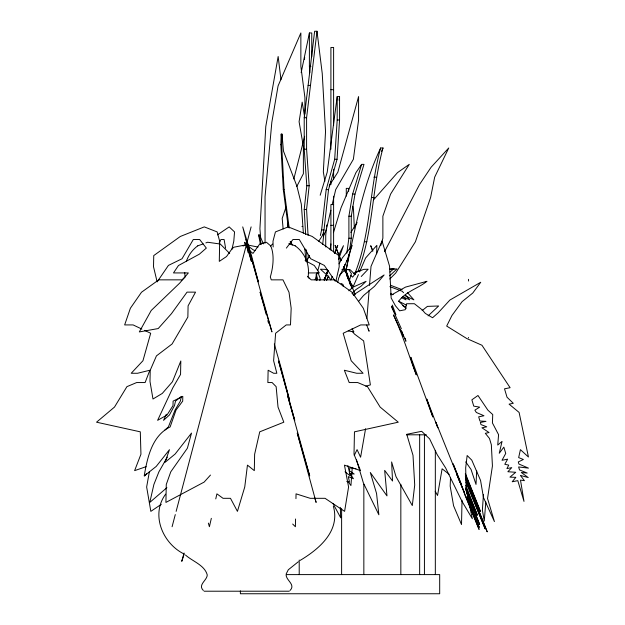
<?xml version="1.0" encoding="UTF-8"?>
<svg xmlns="http://www.w3.org/2000/svg" width="625" height="625" viewBox="0 0 625 625"><rect width="100%" height="100%" fill="white"/><g stroke="black" fill="none" stroke-linecap="round" stroke-linejoin="round"><path stroke-width="0.94" d="M295.547 518.984L295.398 526.742L292.68 524.039M295.953 498.641L296.047 493.844L310.195 498.312L325.055 498.312L344.602 511.367L348.578 487.008L344.453 465.133L360.508 470.641L354.016 454.234L354.461 431.836L398.273 422.195L380.141 407.078L367.484 386.656L357.688 382.555L349.195 382.555L344.352 370.242L356.695 373.266L363.07 373.266L351.172 360.734L343.18 333.273L360.734 324.922L369.227 324.922L363.32 308.25L352.031 292.242L334.594 279.852L311.25 279.852L308.094 276.93A34.273 33.023 -15.9 0 0 295.219 245.844M376.664 253.781L376.852 245.367L365.586 258L359.555 271.961M288.266 227.055L283.281 189.445L280.836 144.711L281.203 134.117L281.992 134.117L283.477 151.117L296.938 186.273L301.32 204.094L303.367 233.164M289.188 228.023L284.078 189.445L281.633 144.711L281.992 134.117M450.523 477.359L450.172 486.109L453.578 505.789L461.516 524.547L462.031 500.258M476.688 470.852L476.016 484.43L471.047 469.453L465.719 461.883M320.352 235.539L321.617 229.945L326.172 189.617L334.688 159.266L337.195 119.984L337.195 96.57L339.562 96.57L339.562 119.984L337.055 159.266L328.539 189.617L323.984 229.945L322.93 234.609M483.445 494.625L482.383 510.062L484.273 521L485.812 501.953M352.273 467.336L350.93 485.562L348.242 481.758M366.906 318.258L369.125 290.219M369.5 285.453L371.016 266.383L382.047 240.992L389.555 266.164L391.164 298L395.43 305.758L399.672 310.828L405.266 309.703L406.594 303.75L414.375 303.711L422.422 310.055L425.289 313.391L432.57 317.75L438.211 312.758L449.883 300.055L480.719 282.273L472.75 293.055L462.094 301.648L451.906 315.562L446.68 326.078L466.75 338.523L481.969 345.266L510.109 387.695L504.516 388.82L507.016 397.211L513.289 403.289L509.086 404.141L519.102 412.422L528.445 457.023L520.422 449.648L518.664 457.594L523.359 459.484L518.297 461.938L518.922 464.039L528.461 468.117L518.625 466.953L519.516 469.922L527.18 473.047L521.289 472.492L528.227 477.562L520.398 475.422L524.43 480.68L520.492 480.102L523.992 501.398L517.797 480.641L512.195 481.766L515.828 477.352L509.953 477.125L515.711 472.281L507.859 471.734L511.773 467.617L506.922 468.594L508.727 465.125L504.797 464.273L507.617 459.164L502.016 460.297L505.727 453.445L503.852 447.148L499.25 453.266L502.047 441.414L497.734 445.055L498.578 434.688L492.422 422.922L492.734 414.547L487.891 410.164L477.984 395.492L471.867 399.828L473.742 406.125L479.648 407.141L474.898 410.148L476.352 412.484L483.984 415.758L478.672 416.828L479.922 421.023L485.961 421.359L480.359 422.484L480.984 424.586L486.758 426.82L481.945 427.789L489.039 432.555L485.313 433.312L489.469 438.461L491.344 444.75L492.43 465.969L487.539 498.523L494.422 521.594L483.453 497.461L480.562 480.422L471.797 460.164L467.156 455.516L465.68 467.828L466.172 488.984L472.328 518.727L462.125 501.602L445.586 467.836L437.25 454.766L429.594 438.82L421.672 431.313L406.742 434.312L413 455.297L414.711 485.023L412.305 505.562L396 476.625L391.617 461.945L392.539 481.039L384.664 470.367L386.977 495.914L370.297 472.492L376.555 493.469L378.859 514.773L363.383 482.953L356.492 459.875M319.883 280.641L320.117 278.203L318.203 273.195M355.094 273.023C370.93 232.922 369.328 189.117 380.641 147.977L383.008 147.977C371.758 188.477 373.477 231.648 358.023 271.18M326.375 228.789L325.719 235.477L325.719 246.984M326.57 226.875L326.758 224.969M305.633 234.461L304.211 209.453L306.805 185.75L304.219 149.227L304.219 117.703L314.633 31.25L317 31.25L322.234 73.461L325.531 131.594L323.336 171.852L324.883 181.219M308.055 235.422L306.586 209.453L309.18 185.75L306.594 149.227L306.594 117.703L317 31.25M322.672 244.391L323.922 233.141L318.789 241.242M337.195 96.57L327.219 172.133L320.18 195.234M339.078 100.25L339.562 96.57M346.812 253.195L348.898 238.195L348.898 216.211L352.617 194.102L361.617 164.359L363.984 164.359L354.984 194.102L351.266 216.211L351.266 238.195L349.703 249.445M346.219 270.008L349.055 254.133M330.094 249.594L330.906 243.898M365.578 428.727L360.594 457.227L357.07 449.625L354.25 455.461M304.367 59.375L304.703 57.461M149.375 471.797L146.648 487.008L150.836 511.367L161.32 504.297M346.062 269.938C355.305 228.781 362.477 186.352 380.641 147.977M301.172 72.633L309.391 32.969L311.758 32.969L311.758 56.773M343.852 270.008L345.008 264.414M337.742 282.258L338.633 278.203L347.102 260.328L352.195 245.367L342.266 258L339.047 263.844M231.906 249.461L233.789 241.219L234.547 231.922L229.188 226.891L217.422 234.875M211.328 518.328L209.406 526.742L208.359 523.094M215.766 498.883L216.914 493.844L223.031 498.312L230.484 498.312L237.43 511.367L244.75 487.008L247.453 465.133L254.305 470.641L254.633 454.234L259.742 431.836L283.82 422.195L278.023 407.078L276.141 386.656L272.117 382.555L267.859 382.555L268.125 370.242L273.656 373.266L276.844 373.266L273.617 360.734L275.609 333.273L286.234 324.922L290.492 324.922L291.172 308.25L289.008 292.242L282.969 279.852L271.258 279.852L270.312 276.93A34.172 16.398 -73.1 0 0 270.641 245.852L266.422 242.25L259.688 244.039L252.977 253.414L248.727 249.906L246.398 244.781L233.828 247.219L231.938 248.906L226.531 256.531L219.289 261.375L219.688 241.219L217.164 231.922L204.289 226.891L180.305 236.477L153.742 255.586L153.516 266.781L157.148 281.906L168.438 265.398L182.031 258.75L193.297 239.523L199.664 239.523L206.328 248.094L199.375 254.164L178.438 265.539L173.492 272.93L188.352 272.93L179.758 283.039L151.219 310.469L139.32 331.93L158.219 328.555L171.43 313.703L187.047 292.133L195.539 292.133L188.086 305.859L187.867 317.055L172.094 343.977L156.445 355.883L150.211 370.25L149.992 381.453L152.984 399.016L162.289 393.422L172.438 381.75L180.82 360.992L180.555 374.43L172.75 387.938L157.609 420.344L167.031 414.984L173.008 405.594L173.094 401.117L182.797 396.359L182.703 401.117L176.07 410L170.141 426.922C151.922 435.805 147.297 457.805 144.211 475.945L156.211 466.438L169.461 449.688L165.008 462.367L175.148 454.016L191.523 433.078L187.383 448.219L170.766 471.836L166.266 484.5L165.914 502.422L204.141 482.094L210.477 475.063M335.922 280.961L339.188 266.781L338.867 255.586L312.219 236.477L288.227 226.891L275.43 231.922L272.992 241.219L273.156 246.977M330.852 210.25L326.234 229.945L323.453 235.906M332.172 204.617L335.695 189.617L353.375 159.266L358.578 119.984L358.578 96.57L337.875 172.133L329.172 185.883M286.195 573.875L288.312 569.766L298.305 561.766M316.344 280.641L316.961 278.203L316.078 274.492M293.82 178.953L304.672 136.297M172.086 526.742L175.289 514.586M176.141 511.367L251.117 226.891M184.078 553.023L181.75 561.344L184.203 553.977M315.094 279.891L317.234 272.477M317.773 270.609L319.93 263.125M380.711 245.695L382.875 238.195L382.875 216.211L390.594 194.102L409.266 164.359L397.484 172.648L373.641 199.75M333.414 232.672L341.039 207.812L355.938 172.648L361.617 164.359M338.57 259.445L343.461 245.695L338.656 255.156M324.195 279.203L324.859 277.398M326.617 273.664L327.211 272.047M324.273 280.641L328.07 270.695M334.719 253.289L337.727 245.367L334.539 253.484M306.297 261.68L309.555 255.828M324.227 279.891L325.93 275.438M324.312 279.906L327.383 271.961M326.422 273.758L327.094 272.055M330.812 280L332.219 276.547M384.508 251.742L419.578 184.438L431.109 167.227L448.75 147.977L434.672 177.172L430.617 197.484L415.406 241.773L395.734 273.023L389.773 279M358.422 274.578L353.383 286.234L349.984 282.797L349.32 280.773L351.453 273.664L348.688 269.625L345.188 269.508L339.445 275.242M326.555 280.266L328.07 276.758M381.461 151.477L383.008 147.977M166.297 414.273L163.547 420.344L169.445 414.984L174.492 405.594L175.508 401.117L181.414 396.359L180.328 401.117L175.062 410L168.398 426.922L164.859 430.055M326.82 279.984L328.727 276.031M219.211 242.867L220.922 239.523L224.109 239.523L225.586 248.094M286.008 207.164L282.195 218.344L283.133 228.938M296.703 186.586L303.383 173.719L303.383 146.555L299.086 121.711L302.18 102.141L304.672 117.141M165.648 494.148C150.531 514.414 162.516 543.031 183.5 553.711M167.32 457.102L158.906 471.836L153.883 484.5L149.789 502.422L166.906 487.68M350.867 232.445L357.141 222.594M286.375 248.094L292.945 239.523L299.297 239.523L310.695 258.75L324.297 265.398L335.156 281.117M290.016 590.484C295.859 584.664 286.312 580.57 286.102 574.977M358.562 301.398L363.523 295.516L374.461 286.367L384.117 274.969L354.867 294.016L353.562 295.367M144.688 475.945L146.555 473.75M361.242 276.5L368.156 269.211L363.688 269.367L356.547 272.172L352.617 277.148L350.57 275.242M270.586 246.047L272.578 244.039M351.984 293.422L355.891 289.602L361.031 286.242L366.094 281.312L353.188 287.102L348.82 290.773M353.727 273.852L355.469 272.172L360.672 270.305M389.656 275.828L397 268.938L392.422 269.102M428.109 315.875L438.656 305.984L427.398 306.383L422.125 310.602M390.023 272.07L393.656 268.938L389.828 269.07M300.18 560.383C319.133 549.047 340.477 530.977 333.344 506.211M197.742 245.852L203.148 243.891M205.852 242.906L207.656 242.25L220.289 244.039L229.648 253.414M242.977 246L246.398 244.781L258.055 247.047M146.141 466.664L134.617 470.641L140.945 454.234L140.305 431.836L96.539 422.195L114.492 407.078L126.922 386.656L136.656 382.555L145.117 382.555L149.844 370.242L137.555 373.266L131.211 373.266L142.953 360.734L150.68 333.273L144.531 330.352M365.781 386.172L370.383 384.914L363.633 340.891L354.477 334.055L352.062 331.219M346.617 269.625L349.828 269.508L355.305 274.602M341.914 269.594L344.43 269.508M390.773 269.055L394.25 268.938M390.492 294.695L393.242 294.602M309.391 32.969L309.391 66.289L310.969 66.289M308.109 85.398L310.484 85.398M330.906 89.672L333.609 89.672M304.219 117.703L306.594 117.703M337.195 119.984L339.562 119.984M280.836 144.711L281.633 144.711M304.219 149.227L306.594 149.227M334.688 159.266L337.055 159.266M373.852 177.172L376.219 177.172M306.805 185.75L309.18 185.75M283.281 189.445L284.078 189.445M326.172 189.617L328.539 189.617M352.617 194.102L354.984 194.102M371.898 197.484L374.266 197.484M333.609 204.578L330.906 204.578L330.906 250.094M304.211 209.453L306.586 209.453M348.898 216.211L351.266 216.211M330.906 225.328L333.609 225.328M301.945 226.414L302.734 226.414M321.617 229.945L323.984 229.945M260.461 244.484L258.602 235.008L259.391 235.008L263.477 243.867M348.898 238.195L351.266 238.195M364.57 241.773L366.938 241.773M346.562 260.695L348.141 260.695M308.219 272.93L319.328 272.93L314.328 265.539L305.102 260.531M406.586 434.805L426.344 434.805M286.195 574.602L439.687 574.602L439.687 593.75L240.375 593.75L240.375 590.875M204.117 591.211L289.242 591.211M355.953 468.711L349.828 467.766L349.484 470.859L354.188 474.023L349.945 473.523L353.445 478.734L348.281 476.602L349.531 482.047L346.766 481.5M348.25 330.914L353.914 331.93L352.062 328.625M255.086 250.547L253.266 249.906L246.398 244.781L247.578 249.906M288.867 243.562L295.219 245.852M328.586 270.609L325.141 269.367L320.477 269.211L328.5 276.5L330.008 278.711M389.891 286.656L402.289 291.281L403.523 292.711M390.727 285.32L402.023 289.641M402.914 296.75L409.727 299.828L405.383 294.844M405.523 295.984L413.859 299.828L407.586 292.711M401.625 297.758L406.031 299.828L403.719 296.719M141.898 329.094L133.109 324.922L124.648 324.922L130.383 308.25L141.5 292.242L158.773 279.852L182.055 279.852L185.172 276.93A34.273 32.922 22.3 0 1 184.734 272.445M402.445 305.484L405.93 307.203M341 283.43L343.016 284.438L343.141 286.273M398.602 301.188L406.297 305.055M185.477 555.016C192.547 561.414 204.688 565.094 207.258 574.977C207.047 580.57 197.5 584.664 203.344 590.484M449.18 474.312L442.109 468.805L437.531 495.5L435.219 491.242M345.031 471.781L350.305 475.945L347.875 465.625M352.711 294.125L354.164 295.391M390.641 293.281L392.023 294.633L405.523 287.102L426.977 281.312C417.914 288.508 405.953 291.414 398.727 301.117L406.141 308.633M307.609 276.539L309.461 278.711M332.945 503.43L340.719 517.836L340.289 507.344M465.32 473.359L480.422 511.422L465.328 474.43M258.602 235.008L259.828 237.664M401.359 328.812L391.891 307.672L391.602 306.172L395.93 314.781L392.32 305.047M466.086 488.492L466.797 490.172L466.102 488.398M465.797 489.352L472.484 505.289L466.109 489.141M465.922 487.484L477.398 515.227L465.805 485.406M465.938 482.234L485.156 528.867L466.008 480.602M466.703 492.906L479.656 524.469L466.047 490.289M461.711 485L453.133 463.844L464.578 493.211L456.414 473.453L459.781 482.055M368.172 328.969L369.102 331.227L366.695 325.031M465.469 478.211L487.227 531.875L465.328 476.117M464.273 493.438L479.094 529.422L435.875 422.219L437.828 427.844L426.758 399.062L432.836 416.984L410.828 357.266L411.625 361.297L416.32 374.922C408.609 354.969 402.586 334.258 393.492 314.969L403.391 336.297L401.469 330.844L405.914 341.281L405.172 338.25M467.836 499.586L479.281 527.438L467.062 496.633M350.383 283.508L351.312 285.789L345.305 268.938L355.211 294.703M372.867 251L370.727 245.695L372.719 251.031M350.703 284.391L352.383 288.75M246.398 244.781L251.422 261.375L242.727 226.891L251.508 255.586L258.344 281.906L246.156 239.523L271.938 331.93L260.094 292.133L263.891 305.859M341.094 260.617L335.125 245.367L340.805 260.328M343.453 266.727L345.469 271.961M346.477 274.578L348.539 279.906M349.234 281.719L350.625 285.328M346.578 274.547L348.625 279.891M343.461 267.258L345.102 271.531M349.219 281.453L350.664 285.375M345.344 271.242L344.758 269.508L347.766 277.148L345.008 269.211L352.125 288.688M290.977 241.523L292.18 245.195M290.18 241.523L291.086 244.273M314.711 497.844L316.125 502.422L301.602 449.125M274.305 343.977L281.75 370.25L289.25 399.016L278.562 360.992L294.742 420.344L287.82 396.359L289.07 401.117L309.695 475.945L297.258 433.078L301.344 448.219M246.102 245.914L244.781 242.25L245.305 244.953M267.82 320.609L268.562 323.266M264.133 306.789L266.102 314.258M316.492 273.664L317.242 280.102M352.812 206.289L353.469 209.117L354.336 228.172M259.391 235.008L261.258 244.484M247.742 250.781L248.086 252.539M286.258 208.688L286.523 210.461M280.969 79.742L278.156 56.508L265.797 126.398L259.914 228.719L260.711 238.414M304.805 248.594L305.977 261.125M281.203 134.117L281.602 138.664M309.391 66.289L309.805 72.922M309.203 255.625L309.312 257.555M306.5 249.859L307.156 261.398M468.539 279.32L468.539 281.031M468.539 337.461L468.539 337.93M435.328 450.336L435.328 574.602M424.43 434.805L424.43 574.602M419.656 434.805L419.656 574.602M400.836 484.312L400.836 574.602M363.844 484.312L363.844 574.602M348.656 191.266L348.656 188.367L346.281 188.367L346.281 196.102M341.617 508.586L341.617 574.602M333.609 125.516L333.609 47.461L330.906 47.461L330.906 149.195M333.609 169.227L333.609 179.438M333.609 196.195L333.609 252M330.906 181.352L330.906 184.656M304.906 114.039L304.906 97.547L300.859 66.289L300.859 32.969L278.078 85.914L271.844 122.305L265.047 196.742L265.047 243.172M299.211 560.039L299.211 574.602M287.875 223.141L287.875 226.914M186.344 261.469A34.273 32.922 22.3 0 1 197.734 245.844"/></g></svg>
